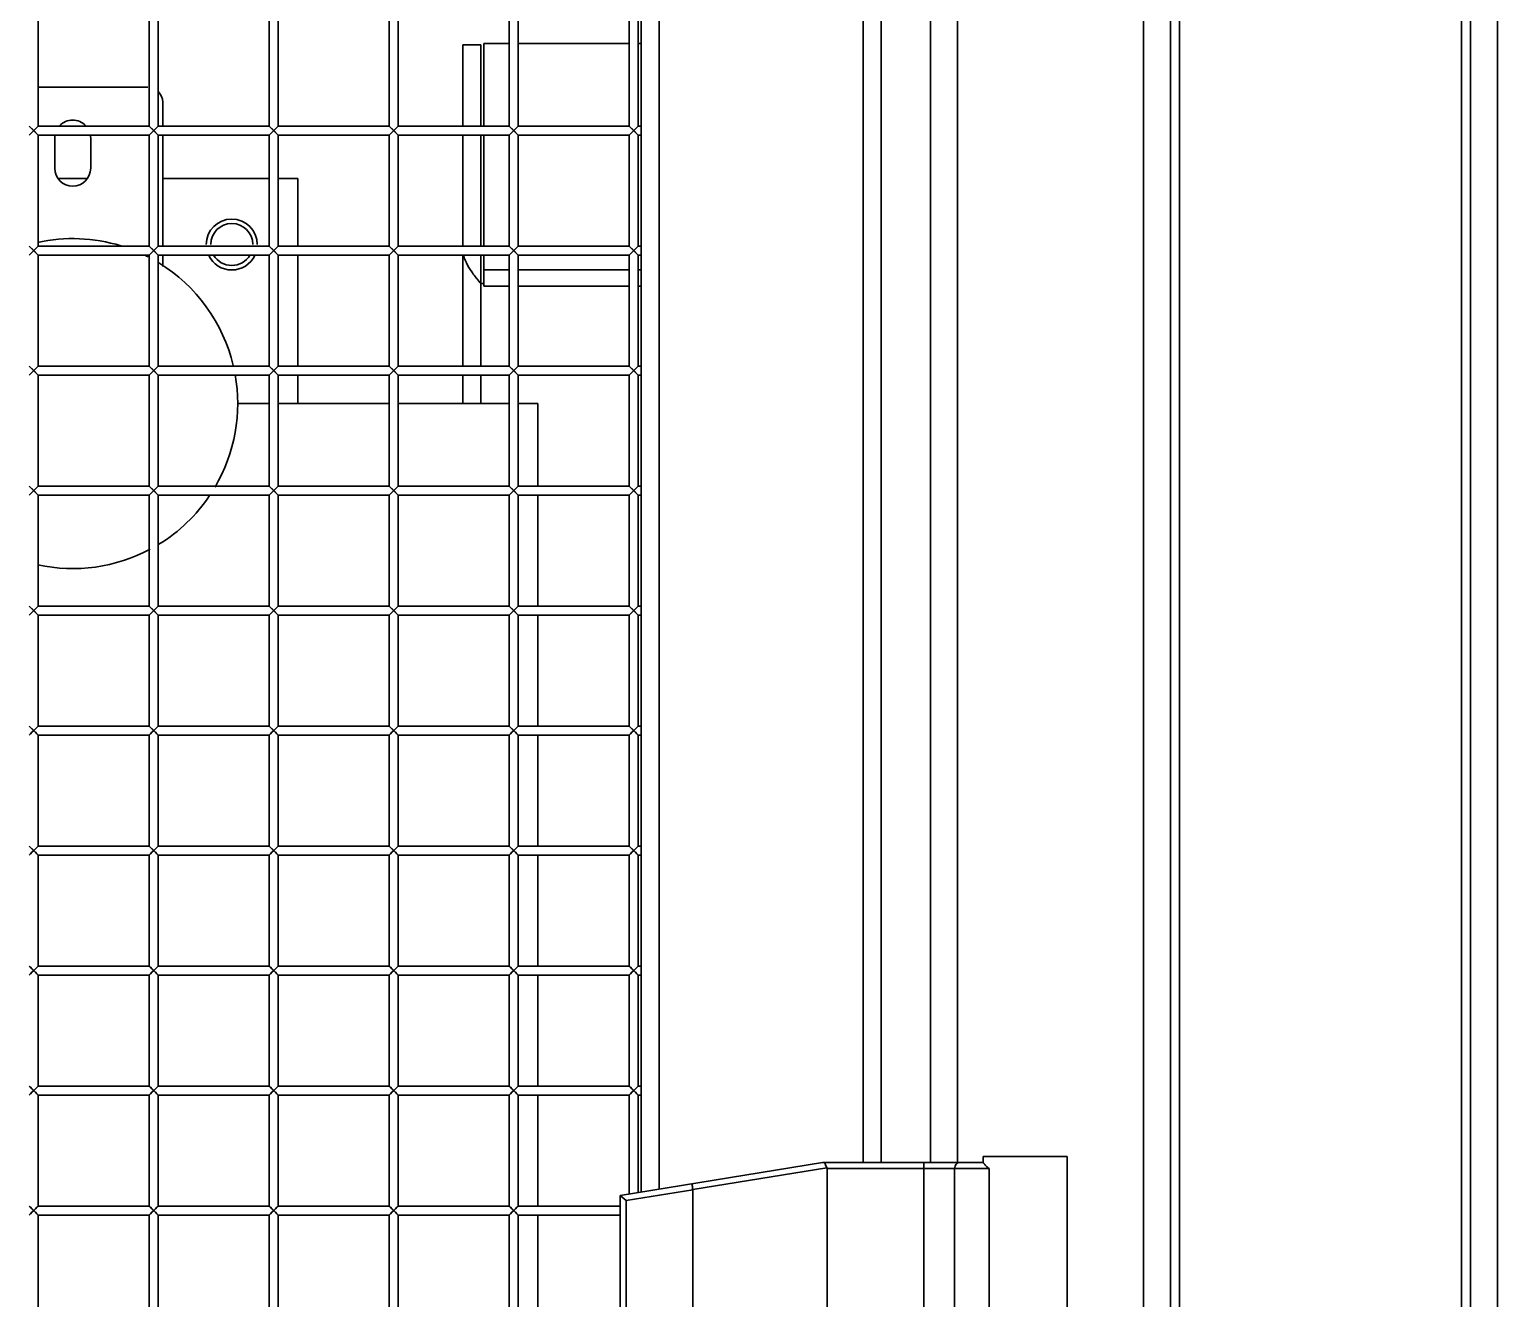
# Model space of a CAD drawing. Header units: millimetres. Extents: x 32496 to 166256, y 3504 to 23939.
# Drawn here: x 46234.2 to 46723.6, y 12479.2 to 12902.3 of the extents above; entities that cross this region are included whole.
import ezdxf

# ---------------------------------------------------------------- set-up
doc = ezdxf.new("R2010")
doc.units = ezdxf.units.MM
doc.layers.get('0').update_dxf_attribs({"lineweight": 35})

msp = doc.modelspace()

# ---------------------------------------------------------------- linework, layer by layer
at = {"linetype": 'Continuous'}
for p, q in [((46605.64, 10877.575), (46605.64, 13396.575)), ((46614.64, 13396.575), (46614.64, 10877.575)), ((46617.64, 13396.575), (46617.64, 10877.575)), ((46711.64, 13396.575), (46711.64, 10877.575)), ((46714.64, 13396.575), (46714.64, 10877.575)), ((46723.64, 13396.575), (46723.64, 10877.575)), ((46444.14, 12515.694), (46444.14, 13158.457)), ((46512.14, 13149.575), (46512.14, 12524.575)), ((46518.14, 12524.575), (46518.14, 13149.575)), ((46534.64, 12524.575), (46534.64, 13149.575)), ((46543.64, 12524.575), (46543.64, 13149.575)), ((46438.14, 13140.075), (46438.14, 12514.553)), ((46237.14, 12907.075), (46237.14, 12870.075)), ((46274.14, 12907.075), (46274.14, 12870.075)), ((46277.14, 12907.075), (46277.14, 12870.075)), ((46314.14, 12907.075), (46314.14, 12870.075)), ((46317.14, 12907.075), (46317.14, 12870.075)), ((46354.14, 12907.075), (46354.14, 12870.075)), ((46357.14, 12907.075), (46357.14, 12870.075)), ((46394.14, 12907.075), (46394.14, 12870.075)), ((46397.14, 12907.075), (46397.14, 12870.075)), ((46434.14, 12907.075), (46434.14, 12870.075)), ((46437.14, 12907.075), (46437.14, 12870.075)), ((46378.64, 12897.165), (46378.64, 12870.075)), ((46384.64, 12897.165), (46378.64, 12897.165)), ((46384.64, 12870.075), (46384.64, 12897.165)), ((46385.64, 12897.575), (46385.64, 12870.075)), ((46394.14, 12897.575), (46385.64, 12897.575)), ((46434.14, 12897.575), (46397.14, 12897.575)), ((46438.14, 12897.575), (46437.14, 12897.575)), ((46237.14, 12883.075), (46273.64, 12883.075)), ((46278.64, 12878.075), (46278.64, 12870.075)), ((46234.14, 12867.075), (46237.14, 12870.075)), ((46234.14, 12870.075), (46235.64, 12868.575)), ((46237.14, 12867.075), (46235.64, 12868.575)), ((46237.14, 12870.075), (46274.14, 12870.075)), ((46274.14, 12867.075), (46277.14, 12870.075)), ((46274.14, 12870.075), (46275.64, 12868.575)), ((46277.14, 12867.075), (46275.64, 12868.575)), ((46277.14, 12870.075), (46314.14, 12870.075)), ((46314.14, 12867.075), (46317.14, 12870.075)), ((46314.14, 12870.075), (46315.64, 12868.575)), ((46317.14, 12867.075), (46315.64, 12868.575)), ((46317.14, 12870.075), (46354.14, 12870.075)), ((46354.14, 12867.075), (46357.14, 12870.075)), ((46354.14, 12870.075), (46355.64, 12868.575)), ((46357.14, 12867.075), (46355.64, 12868.575)), ((46357.14, 12870.075), (46394.14, 12870.075)), ((46394.14, 12867.075), (46397.14, 12870.075)), ((46394.14, 12870.075), (46395.64, 12868.575)), ((46397.14, 12867.075), (46395.64, 12868.575)), ((46397.14, 12870.075), (46434.14, 12870.075)), ((46434.14, 12867.075), (46437.14, 12870.075)), ((46434.14, 12870.075), (46435.64, 12868.575)), ((46437.14, 12867.075), (46435.64, 12868.575)), ((46437.14, 12870.075), (46438.14, 12870.075)), ((46237.14, 12867.075), (46237.14, 12830.075)), ((46237.14, 12867.075), (46274.14, 12867.075)), ((46242.64, 12866.075), (46242.64, 12856.075)), ((46254.64, 12856.075), (46254.64, 12866.075)), ((46274.14, 12867.075), (46274.14, 12830.075)), ((46277.14, 12867.075), (46277.14, 12830.075)), ((46277.14, 12867.075), (46314.14, 12867.075)), ((46278.64, 12867.075), (46278.64, 12830.075)), ((46314.14, 12867.075), (46314.14, 12830.075)), ((46317.14, 12867.075), (46317.14, 12830.075)), ((46317.14, 12867.075), (46354.14, 12867.075)), ((46354.14, 12867.075), (46354.14, 12830.075)), ((46357.14, 12867.075), (46357.14, 12830.075)), ((46357.14, 12867.075), (46394.14, 12867.075)), ((46378.64, 12867.075), (46378.64, 12830.075)), ((46384.64, 12830.075), (46384.64, 12867.075)), ((46385.64, 12867.075), (46385.64, 12830.075)), ((46394.14, 12867.075), (46394.14, 12830.075)), ((46397.14, 12867.075), (46397.14, 12830.075)), ((46397.14, 12867.075), (46434.14, 12867.075)), ((46434.14, 12867.075), (46434.14, 12830.075)), ((46437.14, 12867.075), (46437.14, 12830.075)), ((46437.14, 12867.075), (46438.14, 12867.075)), ((46253.345, 12852.575), (46243.936, 12852.575)), ((46314.14, 12852.575), (46278.64, 12852.575)), ((46323.64, 12852.575), (46317.14, 12852.575)), ((46323.64, 12830.075), (46323.64, 12852.575)), ((46234.14, 12827.075), (46237.14, 12830.075)), ((46234.14, 12830.075), (46235.64, 12828.575)), ((46237.14, 12827.075), (46235.64, 12828.575)), ((46237.14, 12830.075), (46274.14, 12830.075)), ((46274.14, 12827.075), (46277.14, 12830.075)), ((46274.14, 12830.075), (46275.64, 12828.575)), ((46277.14, 12827.075), (46275.64, 12828.575)), ((46277.14, 12830.075), (46314.14, 12830.075)), ((46314.14, 12827.075), (46317.14, 12830.075)), ((46314.14, 12830.075), (46315.64, 12828.575)), ((46317.14, 12827.075), (46315.64, 12828.575)), ((46317.14, 12830.075), (46354.14, 12830.075)), ((46354.14, 12827.075), (46357.14, 12830.075)), ((46354.14, 12830.075), (46355.64, 12828.575)), ((46357.14, 12827.075), (46355.64, 12828.575)), ((46357.14, 12830.075), (46394.14, 12830.075)), ((46394.14, 12827.075), (46397.14, 12830.075)), ((46394.14, 12830.075), (46395.64, 12828.575)), ((46397.14, 12827.075), (46395.64, 12828.575)), ((46397.14, 12830.075), (46434.14, 12830.075)), ((46434.14, 12827.075), (46437.14, 12830.075)), ((46434.14, 12830.075), (46435.64, 12828.575)), ((46437.14, 12827.075), (46435.64, 12828.575)), ((46437.14, 12830.075), (46438.14, 12830.075)), ((46237.14, 12827.075), (46237.14, 12790.075)), ((46237.14, 12827.075), (46274.14, 12827.075)), ((46274.14, 12827.075), (46274.14, 12790.075)), ((46277.14, 12827.075), (46277.14, 12790.075)), ((46277.14, 12827.075), (46314.14, 12827.075)), ((46278.64, 12827.075), (46278.64, 12823.308)), ((46314.14, 12827.075), (46314.14, 12790.075)), ((46317.14, 12827.075), (46317.14, 12790.075)), ((46317.14, 12827.075), (46354.14, 12827.075)), ((46323.64, 12790.075), (46323.64, 12827.075)), ((46354.14, 12827.075), (46354.14, 12790.075)), ((46357.14, 12827.075), (46357.14, 12790.075)), ((46357.14, 12827.075), (46394.14, 12827.075)), ((46378.64, 12790.075), (46378.64, 12827.075)), ((46384.64, 12827.075), (46384.64, 12817.575)), ((46385.64, 12827.075), (46385.64, 12816.7)), ((46394.14, 12827.075), (46394.14, 12790.075)), ((46397.14, 12827.075), (46397.14, 12790.075)), ((46397.14, 12827.075), (46434.14, 12827.075)), ((46434.14, 12827.075), (46434.14, 12790.075)), ((46437.14, 12827.075), (46437.14, 12790.075)), ((46437.14, 12827.075), (46438.14, 12827.075)), ((46385.64, 12822.138), (46394.14, 12822.138)), ((46397.14, 12822.138), (46434.14, 12822.138)), ((46437.14, 12822.138), (46438.14, 12822.138)), ((46384.64, 12817.575), (46384.64, 12790.075)), ((46384.64, 12817.575), (46385.64, 12817.575)), ((46394.14, 12816.7), (46385.64, 12816.7)), ((46434.14, 12816.7), (46397.14, 12816.7)), ((46438.14, 12816.7), (46437.14, 12816.7)), ((46234.14, 12787.075), (46237.14, 12790.075)), ((46234.14, 12790.075), (46235.64, 12788.575)), ((46237.14, 12790.075), (46274.14, 12790.075)), ((46274.14, 12787.075), (46277.14, 12790.075)), ((46274.14, 12790.075), (46275.64, 12788.575)), ((46277.14, 12790.075), (46314.14, 12790.075)), ((46314.14, 12787.075), (46317.14, 12790.075)), ((46314.14, 12790.075), (46315.64, 12788.575)), ((46317.14, 12790.075), (46354.14, 12790.075)), ((46354.14, 12787.075), (46357.14, 12790.075)), ((46354.14, 12790.075), (46355.64, 12788.575)), ((46357.14, 12790.075), (46394.14, 12790.075)), ((46394.14, 12787.075), (46397.14, 12790.075)), ((46394.14, 12790.075), (46395.64, 12788.575)), ((46397.14, 12790.075), (46434.14, 12790.075)), ((46434.14, 12787.075), (46437.14, 12790.075)), ((46434.14, 12790.075), (46435.64, 12788.575)), ((46437.14, 12790.075), (46438.14, 12790.075)), ((46237.14, 12787.075), (46235.64, 12788.575)), ((46237.14, 12787.075), (46237.14, 12750.075)), ((46237.14, 12787.075), (46274.14, 12787.075)), ((46274.14, 12787.075), (46274.14, 12750.075)), ((46277.14, 12787.075), (46275.64, 12788.575)), ((46277.14, 12787.075), (46277.14, 12750.075)), ((46277.14, 12787.075), (46314.14, 12787.075)), ((46314.14, 12787.075), (46314.14, 12750.075)), ((46317.14, 12787.075), (46315.64, 12788.575)), ((46317.14, 12787.075), (46317.14, 12750.075)), ((46317.14, 12787.075), (46354.14, 12787.075)), ((46323.64, 12777.575), (46323.64, 12787.075)), ((46354.14, 12787.075), (46354.14, 12750.075)), ((46357.14, 12787.075), (46355.64, 12788.575)), ((46357.14, 12787.075), (46357.14, 12750.075)), ((46357.14, 12787.075), (46394.14, 12787.075)), ((46378.64, 12777.575), (46378.64, 12787.075)), ((46384.64, 12787.075), (46384.64, 12777.575)), ((46394.14, 12787.075), (46394.14, 12750.075)), ((46397.14, 12787.075), (46395.64, 12788.575)), ((46397.14, 12787.075), (46397.14, 12750.075)), ((46397.14, 12787.075), (46434.14, 12787.075)), ((46434.14, 12787.075), (46434.14, 12750.075)), ((46437.14, 12787.075), (46435.64, 12788.575)), ((46437.14, 12787.075), (46437.14, 12750.075)), ((46437.14, 12787.075), (46438.14, 12787.075)), ((46314.14, 12777.575), (46303.64, 12777.575)), ((46354.14, 12777.575), (46317.14, 12777.575)), ((46394.14, 12777.575), (46357.14, 12777.575)), ((46403.64, 12777.575), (46397.14, 12777.575)), ((46403.64, 12750.075), (46403.64, 12777.575)), ((46234.14, 12747.075), (46237.14, 12750.075)), ((46234.14, 12750.075), (46235.64, 12748.575)), ((46237.14, 12750.075), (46274.14, 12750.075)), ((46274.14, 12747.075), (46277.14, 12750.075)), ((46274.14, 12750.075), (46275.64, 12748.575)), ((46277.14, 12750.075), (46314.14, 12750.075)), ((46314.14, 12747.075), (46317.14, 12750.075)), ((46314.14, 12750.075), (46315.64, 12748.575)), ((46317.14, 12750.075), (46354.14, 12750.075)), ((46354.14, 12747.075), (46357.14, 12750.075)), ((46354.14, 12750.075), (46355.64, 12748.575)), ((46357.14, 12750.075), (46394.14, 12750.075)), ((46394.14, 12747.075), (46397.14, 12750.075)), ((46394.14, 12750.075), (46395.64, 12748.575)), ((46397.14, 12750.075), (46434.14, 12750.075)), ((46434.14, 12747.075), (46437.14, 12750.075)), ((46434.14, 12750.075), (46435.64, 12748.575)), ((46437.14, 12750.075), (46438.14, 12750.075)), ((46237.14, 12747.075), (46235.64, 12748.575)), ((46237.14, 12747.075), (46237.14, 12710.075)), ((46237.14, 12747.075), (46274.14, 12747.075)), ((46274.14, 12747.075), (46274.14, 12710.075)), ((46277.14, 12747.075), (46275.64, 12748.575)), ((46277.14, 12747.075), (46277.14, 12710.075)), ((46277.14, 12747.075), (46314.14, 12747.075)), ((46314.14, 12747.075), (46314.14, 12710.075)), ((46317.14, 12747.075), (46315.64, 12748.575)), ((46317.14, 12747.075), (46317.14, 12710.075)), ((46317.14, 12747.075), (46354.14, 12747.075)), ((46354.14, 12747.075), (46354.14, 12710.075)), ((46357.14, 12747.075), (46355.64, 12748.575)), ((46357.14, 12747.075), (46357.14, 12710.075)), ((46357.14, 12747.075), (46394.14, 12747.075)), ((46394.14, 12747.075), (46394.14, 12710.075)), ((46397.14, 12747.075), (46395.64, 12748.575)), ((46397.14, 12747.075), (46397.14, 12710.075)), ((46397.14, 12747.075), (46434.14, 12747.075)), ((46403.64, 12710.075), (46403.64, 12747.075)), ((46434.14, 12747.075), (46434.14, 12710.075)), ((46437.14, 12747.075), (46435.64, 12748.575)), ((46437.14, 12747.075), (46437.14, 12710.075)), ((46437.14, 12747.075), (46438.14, 12747.075)), ((46234.14, 12707.075), (46237.14, 12710.075)), ((46234.14, 12710.075), (46235.64, 12708.575)), ((46237.14, 12707.075), (46235.64, 12708.575)), ((46237.14, 12710.075), (46274.14, 12710.075)), ((46237.14, 12707.075), (46237.14, 12670.075)), ((46237.14, 12707.075), (46274.14, 12707.075)), ((46274.14, 12707.075), (46277.14, 12710.075)), ((46274.14, 12710.075), (46275.64, 12708.575)), ((46274.14, 12707.075), (46274.14, 12670.075)), ((46277.14, 12707.075), (46275.64, 12708.575)), ((46277.14, 12710.075), (46314.14, 12710.075)), ((46277.14, 12707.075), (46277.14, 12670.075)), ((46277.14, 12707.075), (46314.14, 12707.075)), ((46314.14, 12707.075), (46317.14, 12710.075)), ((46314.14, 12710.075), (46315.64, 12708.575)), ((46314.14, 12707.075), (46314.14, 12670.075)), ((46317.14, 12707.075), (46315.64, 12708.575)), ((46317.14, 12710.075), (46354.14, 12710.075)), ((46317.14, 12707.075), (46317.14, 12670.075)), ((46317.14, 12707.075), (46354.14, 12707.075)), ((46354.14, 12707.075), (46357.14, 12710.075)), ((46354.14, 12710.075), (46355.64, 12708.575)), ((46354.14, 12707.075), (46354.14, 12670.075)), ((46357.14, 12707.075), (46355.64, 12708.575)), ((46357.14, 12710.075), (46394.14, 12710.075)), ((46357.14, 12707.075), (46357.14, 12670.075)), ((46357.14, 12707.075), (46394.14, 12707.075)), ((46394.14, 12707.075), (46397.14, 12710.075)), ((46394.14, 12710.075), (46395.64, 12708.575)), ((46394.14, 12707.075), (46394.14, 12670.075)), ((46397.14, 12707.075), (46395.64, 12708.575)), ((46397.14, 12710.075), (46434.14, 12710.075)), ((46397.14, 12707.075), (46397.14, 12670.075)), ((46397.14, 12707.075), (46434.14, 12707.075)), ((46403.64, 12670.075), (46403.64, 12707.075)), ((46434.14, 12707.075), (46437.14, 12710.075)), ((46434.14, 12710.075), (46435.64, 12708.575)), ((46434.14, 12707.075), (46434.14, 12670.075)), ((46437.14, 12707.075), (46435.64, 12708.575)), ((46437.14, 12710.075), (46438.14, 12710.075)), ((46437.14, 12707.075), (46437.14, 12670.075)), ((46437.14, 12707.075), (46438.14, 12707.075)), ((46234.14, 12667.075), (46237.14, 12670.075)), ((46234.14, 12670.075), (46235.64, 12668.575)), ((46237.14, 12667.075), (46235.64, 12668.575)), ((46237.14, 12670.075), (46274.14, 12670.075)), ((46237.14, 12667.075), (46237.14, 12630.075)), ((46237.14, 12667.075), (46274.14, 12667.075)), ((46274.14, 12667.075), (46277.14, 12670.075)), ((46274.14, 12670.075), (46275.64, 12668.575)), ((46274.14, 12667.075), (46274.14, 12630.075)), ((46277.14, 12667.075), (46275.64, 12668.575)), ((46277.14, 12670.075), (46314.14, 12670.075)), ((46277.14, 12667.075), (46277.14, 12630.075)), ((46277.14, 12667.075), (46314.14, 12667.075)), ((46314.14, 12667.075), (46317.14, 12670.075)), ((46314.14, 12670.075), (46315.64, 12668.575)), ((46314.14, 12667.075), (46314.14, 12630.075)), ((46317.14, 12667.075), (46315.64, 12668.575)), ((46317.14, 12670.075), (46354.14, 12670.075)), ((46317.14, 12667.075), (46317.14, 12630.075)), ((46317.14, 12667.075), (46354.14, 12667.075)), ((46354.14, 12667.075), (46357.14, 12670.075)), ((46354.14, 12670.075), (46355.64, 12668.575)), ((46354.14, 12667.075), (46354.14, 12630.075)), ((46357.14, 12667.075), (46355.64, 12668.575)), ((46357.14, 12670.075), (46394.14, 12670.075)), ((46357.14, 12667.075), (46357.14, 12630.075)), ((46357.14, 12667.075), (46394.14, 12667.075)), ((46394.14, 12667.075), (46397.14, 12670.075)), ((46394.14, 12670.075), (46395.64, 12668.575)), ((46394.14, 12667.075), (46394.14, 12630.075)), ((46397.14, 12667.075), (46395.64, 12668.575)), ((46397.14, 12670.075), (46434.14, 12670.075)), ((46397.14, 12667.075), (46397.14, 12630.075)), ((46397.14, 12667.075), (46434.14, 12667.075)), ((46403.64, 12630.075), (46403.64, 12667.075)), ((46434.14, 12667.075), (46437.14, 12670.075)), ((46434.14, 12670.075), (46435.64, 12668.575)), ((46434.14, 12667.075), (46434.14, 12630.075)), ((46437.14, 12667.075), (46435.64, 12668.575)), ((46437.14, 12670.075), (46438.14, 12670.075)), ((46437.14, 12667.075), (46437.14, 12630.075)), ((46437.14, 12667.075), (46438.14, 12667.075)), ((46234.14, 12627.075), (46237.14, 12630.075)), ((46234.14, 12630.075), (46235.64, 12628.575)), ((46237.14, 12627.075), (46235.64, 12628.575)), ((46237.14, 12630.075), (46274.14, 12630.075)), ((46274.14, 12627.075), (46277.14, 12630.075)), ((46274.14, 12630.075), (46275.64, 12628.575)), ((46277.14, 12627.075), (46275.64, 12628.575)), ((46277.14, 12630.075), (46314.14, 12630.075)), ((46314.14, 12627.075), (46317.14, 12630.075)), ((46314.14, 12630.075), (46315.64, 12628.575)), ((46317.14, 12627.075), (46315.64, 12628.575)), ((46317.14, 12630.075), (46354.14, 12630.075)), ((46354.14, 12627.075), (46357.14, 12630.075)), ((46354.14, 12630.075), (46355.64, 12628.575)), ((46357.14, 12627.075), (46355.64, 12628.575)), ((46357.14, 12630.075), (46394.14, 12630.075)), ((46394.14, 12627.075), (46397.14, 12630.075)), ((46394.14, 12630.075), (46395.64, 12628.575)), ((46397.14, 12627.075), (46395.64, 12628.575)), ((46397.14, 12630.075), (46434.14, 12630.075)), ((46434.14, 12627.075), (46437.14, 12630.075)), ((46434.14, 12630.075), (46435.64, 12628.575)), ((46437.14, 12627.075), (46435.64, 12628.575)), ((46437.14, 12630.075), (46438.14, 12630.075)), ((46237.14, 12627.075), (46237.14, 12590.075)), ((46237.14, 12627.075), (46274.14, 12627.075)), ((46274.14, 12627.075), (46274.14, 12590.075)), ((46277.14, 12627.075), (46277.14, 12590.075)), ((46277.14, 12627.075), (46314.14, 12627.075)), ((46314.14, 12627.075), (46314.14, 12590.075)), ((46317.14, 12627.075), (46317.14, 12590.075)), ((46317.14, 12627.075), (46354.14, 12627.075)), ((46354.14, 12627.075), (46354.14, 12590.075)), ((46357.14, 12627.075), (46357.14, 12590.075)), ((46357.14, 12627.075), (46394.14, 12627.075)), ((46394.14, 12627.075), (46394.14, 12590.075)), ((46397.14, 12627.075), (46397.14, 12590.075)), ((46397.14, 12627.075), (46434.14, 12627.075)), ((46403.64, 12590.075), (46403.64, 12627.075)), ((46434.14, 12627.075), (46434.14, 12590.075)), ((46437.14, 12627.075), (46437.14, 12590.075)), ((46437.14, 12627.075), (46438.14, 12627.075)), ((46234.14, 12587.075), (46237.14, 12590.075)), ((46234.14, 12590.075), (46235.64, 12588.575)), ((46237.14, 12587.075), (46235.64, 12588.575)), ((46237.14, 12590.075), (46274.14, 12590.075)), ((46274.14, 12587.075), (46277.14, 12590.075)), ((46274.14, 12590.075), (46275.64, 12588.575)), ((46277.14, 12587.075), (46275.64, 12588.575)), ((46277.14, 12590.075), (46314.14, 12590.075)), ((46314.14, 12587.075), (46317.14, 12590.075)), ((46314.14, 12590.075), (46315.64, 12588.575)), ((46317.14, 12587.075), (46315.64, 12588.575)), ((46317.14, 12590.075), (46354.14, 12590.075)), ((46354.14, 12587.075), (46357.14, 12590.075)), ((46354.14, 12590.075), (46355.64, 12588.575)), ((46357.14, 12587.075), (46355.64, 12588.575)), ((46357.14, 12590.075), (46394.14, 12590.075)), ((46394.14, 12587.075), (46397.14, 12590.075)), ((46394.14, 12590.075), (46395.64, 12588.575)), ((46397.14, 12587.075), (46395.64, 12588.575)), ((46397.14, 12590.075), (46434.14, 12590.075)), ((46434.14, 12587.075), (46437.14, 12590.075)), ((46434.14, 12590.075), (46435.64, 12588.575)), ((46437.14, 12587.075), (46435.64, 12588.575)), ((46437.14, 12590.075), (46438.14, 12590.075)), ((46237.14, 12587.075), (46237.14, 12550.075)), ((46237.14, 12587.075), (46274.14, 12587.075)), ((46274.14, 12587.075), (46274.14, 12550.075)), ((46277.14, 12587.075), (46277.14, 12550.075)), ((46277.14, 12587.075), (46314.14, 12587.075)), ((46314.14, 12587.075), (46314.14, 12550.075)), ((46317.14, 12587.075), (46317.14, 12550.075)), ((46317.14, 12587.075), (46354.14, 12587.075)), ((46354.14, 12587.075), (46354.14, 12550.075)), ((46357.14, 12587.075), (46357.14, 12550.075)), ((46357.14, 12587.075), (46394.14, 12587.075)), ((46394.14, 12587.075), (46394.14, 12550.075)), ((46397.14, 12587.075), (46397.14, 12550.075)), ((46397.14, 12587.075), (46434.14, 12587.075)), ((46403.64, 12550.075), (46403.64, 12587.075)), ((46434.14, 12587.075), (46434.14, 12550.075)), ((46437.14, 12587.075), (46437.14, 12550.075)), ((46437.14, 12587.075), (46438.14, 12587.075)), ((46234.14, 12547.075), (46237.14, 12550.075)), ((46234.14, 12550.075), (46235.64, 12548.575)), ((46237.14, 12550.075), (46274.14, 12550.075)), ((46274.14, 12547.075), (46277.14, 12550.075)), ((46274.14, 12550.075), (46275.64, 12548.575)), ((46277.14, 12550.075), (46314.14, 12550.075)), ((46314.14, 12547.075), (46317.14, 12550.075)), ((46314.14, 12550.075), (46315.64, 12548.575)), ((46317.14, 12550.075), (46354.14, 12550.075)), ((46354.14, 12547.075), (46357.14, 12550.075)), ((46354.14, 12550.075), (46355.64, 12548.575)), ((46357.14, 12550.075), (46394.14, 12550.075)), ((46394.14, 12547.075), (46397.14, 12550.075)), ((46394.14, 12550.075), (46395.64, 12548.575)), ((46397.14, 12550.075), (46434.14, 12550.075)), ((46434.14, 12547.075), (46437.14, 12550.075)), ((46434.14, 12550.075), (46435.64, 12548.575)), ((46437.14, 12550.075), (46438.14, 12550.075)), ((46237.14, 12547.075), (46235.64, 12548.575)), ((46237.14, 12547.075), (46237.14, 12510.075)), ((46237.14, 12547.075), (46274.14, 12547.075)), ((46274.14, 12547.075), (46274.14, 12510.075)), ((46277.14, 12547.075), (46275.64, 12548.575)), ((46277.14, 12547.075), (46277.14, 12510.075)), ((46277.14, 12547.075), (46314.14, 12547.075)), ((46314.14, 12547.075), (46314.14, 12510.075)), ((46317.14, 12547.075), (46315.64, 12548.575)), ((46317.14, 12547.075), (46317.14, 12510.075)), ((46317.14, 12547.075), (46354.14, 12547.075)), ((46354.14, 12547.075), (46354.14, 12510.075)), ((46357.14, 12547.075), (46355.64, 12548.575)), ((46357.14, 12547.075), (46357.14, 12510.075)), ((46357.14, 12547.075), (46394.14, 12547.075)), ((46394.14, 12547.075), (46394.14, 12510.075)), ((46397.14, 12547.075), (46395.64, 12548.575)), ((46397.14, 12547.075), (46397.14, 12510.075)), ((46397.14, 12547.075), (46434.14, 12547.075)), ((46403.64, 12510.075), (46403.64, 12547.075)), ((46434.14, 12547.075), (46434.14, 12514.064)), ((46437.14, 12547.075), (46435.64, 12548.575)), ((46437.14, 12547.075), (46437.14, 12514.553)), ((46437.14, 12547.075), (46438.14, 12547.075)), ((46552.14, 12524.575), (46552.14, 12526.575)), ((46552.14, 12526.575), (46580.14, 12526.575)), ((46580.14, 12447.575), (46580.14, 12526.575)), ((46431.14, 12513.575), (46498.64, 12524.575)), ((46500.058, 12522.858), (46455.334, 12515.57)), ((46498.64, 12524.575), (46552.14, 12524.575)), ((46500.14, 12522.575), (46500.14, 12451.575)), ((46500.14, 12522.575), (46554.108, 12522.575)), ((46532.316, 12524.575), (46532.316, 12449.575)), ((46542.629, 12451.575), (46542.629, 12522.575)), ((46554.108, 12522.575), (46554.108, 12451.575)), ((46455.34, 12515.493), (46433.14, 12511.875)), ((46455.34, 12515.493), (46455.34, 12458.658)), ((46431.14, 12513.575), (46431.14, 12460.575)), ((46431.14, 12513.575), (46433.14, 12511.875)), ((46433.14, 12462.276), (46433.14, 12511.875)), ((46234.14, 12507.075), (46237.14, 12510.075)), ((46234.14, 12510.075), (46235.64, 12508.575)), ((46237.14, 12507.075), (46235.64, 12508.575)), ((46237.14, 12510.075), (46274.14, 12510.075)), ((46237.14, 12507.075), (46237.14, 12470.075)), ((46237.14, 12507.075), (46274.14, 12507.075)), ((46274.14, 12507.075), (46277.14, 12510.075)), ((46274.14, 12510.075), (46275.64, 12508.575)), ((46274.14, 12507.075), (46274.14, 12470.075)), ((46277.14, 12507.075), (46275.64, 12508.575)), ((46277.14, 12510.075), (46314.14, 12510.075)), ((46277.14, 12507.075), (46277.14, 12470.075)), ((46277.14, 12507.075), (46314.14, 12507.075)), ((46314.14, 12507.075), (46317.14, 12510.075)), ((46314.14, 12510.075), (46315.64, 12508.575)), ((46314.14, 12507.075), (46314.14, 12470.075)), ((46317.14, 12507.075), (46315.64, 12508.575)), ((46317.14, 12510.075), (46354.14, 12510.075)), ((46317.14, 12507.075), (46317.14, 12470.075)), ((46317.14, 12507.075), (46354.14, 12507.075)), ((46354.14, 12507.075), (46357.14, 12510.075)), ((46354.14, 12510.075), (46355.64, 12508.575)), ((46354.14, 12507.075), (46354.14, 12470.075)), ((46357.14, 12507.075), (46355.64, 12508.575)), ((46357.14, 12510.075), (46394.14, 12510.075)), ((46357.14, 12507.075), (46357.14, 12470.075)), ((46357.14, 12507.075), (46394.14, 12507.075)), ((46394.14, 12507.075), (46397.14, 12510.075)), ((46394.14, 12510.075), (46395.64, 12508.575)), ((46394.14, 12507.075), (46394.14, 12470.075)), ((46397.14, 12507.075), (46395.64, 12508.575)), ((46397.14, 12510.075), (46431.14, 12510.075)), ((46397.14, 12507.075), (46397.14, 12470.075)), ((46397.14, 12507.075), (46431.14, 12507.075)), ((46403.64, 12470.075), (46403.64, 12507.075))]:
    msp.add_line(p, q, dxfattribs=at)
for points in [[(46235.64, 12868.575), (46235.049, 12867.985), (46234.579, 12867.515), (46234.254, 12867.19)], [(46234.255, 12869.96), (46234.57, 12869.645), (46235.06, 12869.155), (46236.229, 12867.986)], [(46235.64, 12868.575), (46236.227, 12869.162), (46236.702, 12869.638), (46237.025, 12869.961)], [(46237.024, 12867.192), (46236.701, 12867.514), (46236.229, 12867.986)], [(46275.64, 12868.575), (46275.049, 12867.985), (46274.579, 12867.515), (46274.254, 12867.19)], [(46274.255, 12869.96), (46274.57, 12869.645), (46275.06, 12869.155), (46276.229, 12867.986)], [(46275.64, 12868.575), (46276.227, 12869.162), (46276.702, 12869.638), (46277.025, 12869.961)], [(46277.024, 12867.192), (46276.701, 12867.514), (46276.229, 12867.986)], [(46315.64, 12868.575), (46315.049, 12867.985), (46314.579, 12867.515), (46314.254, 12867.19)], [(46314.255, 12869.96), (46314.57, 12869.645), (46315.06, 12869.155), (46316.229, 12867.986)], [(46315.64, 12868.575), (46316.227, 12869.162), (46316.702, 12869.638), (46317.025, 12869.961)], [(46317.024, 12867.192), (46316.701, 12867.514), (46316.229, 12867.986)], [(46355.64, 12868.575), (46355.049, 12867.985), (46354.579, 12867.515), (46354.254, 12867.19)], [(46354.255, 12869.96), (46354.57, 12869.645), (46355.06, 12869.155), (46356.229, 12867.986)], [(46355.64, 12868.575), (46356.227, 12869.162), (46356.702, 12869.638), (46357.025, 12869.961)], [(46357.024, 12867.192), (46356.701, 12867.514), (46356.229, 12867.986)], [(46395.64, 12868.575), (46395.049, 12867.985), (46394.579, 12867.515), (46394.254, 12867.19)], [(46394.255, 12869.96), (46394.57, 12869.645), (46395.06, 12869.155), (46396.229, 12867.986)], [(46395.64, 12868.575), (46396.227, 12869.162), (46396.702, 12869.638), (46397.025, 12869.961)], [(46397.024, 12867.192), (46396.701, 12867.514), (46396.229, 12867.986)], [(46435.64, 12868.575), (46435.049, 12867.985), (46434.579, 12867.515), (46434.254, 12867.19)], [(46434.255, 12869.96), (46434.57, 12869.645), (46435.06, 12869.155), (46436.229, 12867.986)], [(46435.64, 12868.575), (46436.227, 12869.162), (46436.702, 12869.638), (46437.025, 12869.961)], [(46437.024, 12867.192), (46436.701, 12867.514), (46436.229, 12867.986)], [(46235.64, 12828.575), (46235.049, 12827.985), (46234.579, 12827.515), (46234.254, 12827.19)], [(46234.255, 12829.96), (46234.57, 12829.645), (46235.06, 12829.155), (46236.229, 12827.986)], [(46235.64, 12828.575), (46236.227, 12829.162), (46236.702, 12829.638), (46237.025, 12829.961)], [(46275.64, 12828.575), (46275.049, 12827.985), (46274.579, 12827.515), (46274.254, 12827.19)], [(46274.255, 12829.96), (46274.57, 12829.645), (46275.06, 12829.155), (46276.229, 12827.986)], [(46275.64, 12828.575), (46276.227, 12829.162), (46276.702, 12829.638), (46277.025, 12829.961)], [(46315.64, 12828.575), (46315.049, 12827.985), (46314.579, 12827.515), (46314.254, 12827.19)], [(46314.255, 12829.96), (46314.57, 12829.645), (46315.06, 12829.155), (46316.229, 12827.986)], [(46315.64, 12828.575), (46316.227, 12829.162), (46316.702, 12829.638), (46317.025, 12829.961)], [(46355.64, 12828.575), (46355.049, 12827.985), (46354.579, 12827.515), (46354.254, 12827.19)], [(46354.255, 12829.96), (46354.57, 12829.645), (46355.06, 12829.155), (46356.229, 12827.986)], [(46355.64, 12828.575), (46356.227, 12829.162), (46356.702, 12829.638), (46357.025, 12829.961)], [(46395.64, 12828.575), (46395.049, 12827.985), (46394.579, 12827.515), (46394.254, 12827.19)], [(46394.255, 12829.96), (46394.57, 12829.645), (46395.06, 12829.155), (46396.229, 12827.986)], [(46395.64, 12828.575), (46396.227, 12829.162), (46396.702, 12829.638), (46397.025, 12829.961)], [(46435.64, 12828.575), (46435.049, 12827.985), (46434.579, 12827.515), (46434.254, 12827.19)], [(46434.255, 12829.96), (46434.57, 12829.645), (46435.06, 12829.155), (46436.229, 12827.986)], [(46435.64, 12828.575), (46436.227, 12829.162), (46436.702, 12829.638), (46437.025, 12829.961)], [(46237.024, 12827.192), (46236.701, 12827.514), (46236.229, 12827.986)], [(46277.024, 12827.192), (46276.701, 12827.514), (46276.229, 12827.986)], [(46317.024, 12827.192), (46316.701, 12827.514), (46316.229, 12827.986)], [(46357.024, 12827.192), (46356.701, 12827.514), (46356.229, 12827.986)], [(46397.024, 12827.192), (46396.701, 12827.514), (46396.229, 12827.986)], [(46437.024, 12827.192), (46436.701, 12827.514), (46436.229, 12827.986)], [(46234.255, 12789.96), (46234.57, 12789.645), (46235.06, 12789.155), (46236.229, 12787.986)], [(46235.64, 12788.575), (46236.227, 12789.162), (46236.702, 12789.638), (46237.025, 12789.961)], [(46274.255, 12789.96), (46274.57, 12789.645), (46275.06, 12789.155), (46276.229, 12787.986)], [(46275.64, 12788.575), (46276.227, 12789.162), (46276.702, 12789.638), (46277.025, 12789.961)], [(46314.255, 12789.96), (46314.57, 12789.645), (46315.06, 12789.155), (46316.229, 12787.986)], [(46315.64, 12788.575), (46316.227, 12789.162), (46316.702, 12789.638), (46317.025, 12789.961)], [(46354.255, 12789.96), (46354.57, 12789.645), (46355.06, 12789.155), (46356.229, 12787.986)], [(46355.64, 12788.575), (46356.227, 12789.162), (46356.702, 12789.638), (46357.025, 12789.961)], [(46394.255, 12789.96), (46394.57, 12789.645), (46395.06, 12789.155), (46396.229, 12787.986)], [(46395.64, 12788.575), (46396.227, 12789.162), (46396.702, 12789.638), (46397.025, 12789.961)], [(46434.255, 12789.96), (46434.57, 12789.645), (46435.06, 12789.155), (46436.229, 12787.986)], [(46435.64, 12788.575), (46436.227, 12789.162), (46436.702, 12789.638), (46437.025, 12789.961)], [(46235.64, 12788.575), (46235.049, 12787.985), (46234.579, 12787.515), (46234.254, 12787.19)], [(46237.024, 12787.192), (46236.701, 12787.514), (46236.229, 12787.986)], [(46275.64, 12788.575), (46275.049, 12787.985), (46274.579, 12787.515), (46274.254, 12787.19)], [(46277.024, 12787.192), (46276.701, 12787.514), (46276.229, 12787.986)], [(46315.64, 12788.575), (46315.049, 12787.985), (46314.579, 12787.515), (46314.254, 12787.19)], [(46317.024, 12787.192), (46316.701, 12787.514), (46316.229, 12787.986)], [(46355.64, 12788.575), (46355.049, 12787.985), (46354.579, 12787.515), (46354.254, 12787.19)], [(46357.024, 12787.192), (46356.701, 12787.514), (46356.229, 12787.986)], [(46395.64, 12788.575), (46395.049, 12787.985), (46394.579, 12787.515), (46394.254, 12787.19)], [(46397.024, 12787.192), (46396.701, 12787.514), (46396.229, 12787.986)], [(46435.64, 12788.575), (46435.049, 12787.985), (46434.579, 12787.515), (46434.254, 12787.19)], [(46437.024, 12787.192), (46436.701, 12787.514), (46436.229, 12787.986)], [(46235.64, 12748.575), (46235.049, 12747.985), (46234.579, 12747.515), (46234.254, 12747.19)], [(46234.255, 12749.96), (46234.57, 12749.645), (46235.06, 12749.155), (46236.229, 12747.986)], [(46235.64, 12748.575), (46236.227, 12749.162), (46236.702, 12749.638), (46237.025, 12749.961)], [(46237.024, 12747.192), (46236.701, 12747.514), (46236.229, 12747.986)], [(46275.64, 12748.575), (46275.049, 12747.985), (46274.579, 12747.515), (46274.254, 12747.19)], [(46274.255, 12749.96), (46274.57, 12749.645), (46275.06, 12749.155), (46276.229, 12747.986)], [(46275.64, 12748.575), (46276.227, 12749.162), (46276.702, 12749.638), (46277.025, 12749.961)], [(46277.024, 12747.192), (46276.701, 12747.514), (46276.229, 12747.986)], [(46315.64, 12748.575), (46315.049, 12747.985), (46314.579, 12747.515), (46314.254, 12747.19)], [(46314.255, 12749.96), (46314.57, 12749.645), (46315.06, 12749.155), (46316.229, 12747.986)], [(46315.64, 12748.575), (46316.227, 12749.162), (46316.702, 12749.638), (46317.025, 12749.961)], [(46317.024, 12747.192), (46316.701, 12747.514), (46316.229, 12747.986)], [(46355.64, 12748.575), (46355.049, 12747.985), (46354.579, 12747.515), (46354.254, 12747.19)], [(46354.255, 12749.96), (46354.57, 12749.645), (46355.06, 12749.155), (46356.229, 12747.986)], [(46355.64, 12748.575), (46356.227, 12749.162), (46356.702, 12749.638), (46357.025, 12749.961)], [(46357.024, 12747.192), (46356.701, 12747.514), (46356.229, 12747.986)], [(46395.64, 12748.575), (46395.049, 12747.985), (46394.579, 12747.515), (46394.254, 12747.19)], [(46394.255, 12749.96), (46394.57, 12749.645), (46395.06, 12749.155), (46396.229, 12747.986)], [(46395.64, 12748.575), (46396.227, 12749.162), (46396.702, 12749.638), (46397.025, 12749.961)], [(46397.024, 12747.192), (46396.701, 12747.514), (46396.229, 12747.986)], [(46435.64, 12748.575), (46435.049, 12747.985), (46434.579, 12747.515), (46434.254, 12747.19)], [(46434.255, 12749.96), (46434.57, 12749.645), (46435.06, 12749.155), (46436.229, 12747.986)], [(46435.64, 12748.575), (46436.227, 12749.162), (46436.702, 12749.638), (46437.025, 12749.961)], [(46437.024, 12747.192), (46436.701, 12747.514), (46436.229, 12747.986)], [(46235.64, 12708.575), (46235.049, 12707.985), (46234.579, 12707.515), (46234.254, 12707.19)], [(46234.255, 12709.96), (46234.57, 12709.645), (46235.06, 12709.155), (46236.229, 12707.986)], [(46235.64, 12708.575), (46236.227, 12709.162), (46236.702, 12709.638), (46237.025, 12709.961)], [(46237.024, 12707.192), (46236.701, 12707.514), (46236.229, 12707.986)], [(46275.64, 12708.575), (46275.049, 12707.985), (46274.579, 12707.515), (46274.254, 12707.19)], [(46274.255, 12709.96), (46274.57, 12709.645), (46275.06, 12709.155), (46276.229, 12707.986)], [(46275.64, 12708.575), (46276.227, 12709.162), (46276.702, 12709.638), (46277.025, 12709.961)], [(46277.024, 12707.192), (46276.701, 12707.514), (46276.229, 12707.986)], [(46315.64, 12708.575), (46315.049, 12707.985), (46314.579, 12707.515), (46314.254, 12707.19)], [(46314.255, 12709.96), (46314.57, 12709.645), (46315.06, 12709.155), (46316.229, 12707.986)], [(46315.64, 12708.575), (46316.227, 12709.162), (46316.702, 12709.638), (46317.025, 12709.961)], [(46317.024, 12707.192), (46316.701, 12707.514), (46316.229, 12707.986)], [(46355.64, 12708.575), (46355.049, 12707.985), (46354.579, 12707.515), (46354.254, 12707.19)], [(46354.255, 12709.96), (46354.57, 12709.645), (46355.06, 12709.155), (46356.229, 12707.986)], [(46355.64, 12708.575), (46356.227, 12709.162), (46356.702, 12709.638), (46357.025, 12709.961)], [(46357.024, 12707.192), (46356.701, 12707.514), (46356.229, 12707.986)], [(46395.64, 12708.575), (46395.049, 12707.985), (46394.579, 12707.515), (46394.254, 12707.19)], [(46394.255, 12709.96), (46394.57, 12709.645), (46395.06, 12709.155), (46396.229, 12707.986)], [(46395.64, 12708.575), (46396.227, 12709.162), (46396.702, 12709.638), (46397.025, 12709.961)], [(46397.024, 12707.192), (46396.701, 12707.514), (46396.229, 12707.986)], [(46435.64, 12708.575), (46435.049, 12707.985), (46434.579, 12707.515), (46434.254, 12707.19)], [(46434.255, 12709.96), (46434.57, 12709.645), (46435.06, 12709.155), (46436.229, 12707.986)], [(46435.64, 12708.575), (46436.227, 12709.162), (46436.702, 12709.638), (46437.025, 12709.961)], [(46437.024, 12707.192), (46436.701, 12707.514), (46436.229, 12707.986)], [(46235.64, 12668.575), (46235.049, 12667.985), (46234.579, 12667.515), (46234.254, 12667.19)], [(46234.255, 12669.96), (46234.57, 12669.645), (46235.06, 12669.155), (46236.229, 12667.986)], [(46235.64, 12668.575), (46236.227, 12669.162), (46236.702, 12669.638), (46237.025, 12669.961)], [(46237.024, 12667.192), (46236.701, 12667.514), (46236.229, 12667.986)], [(46275.64, 12668.575), (46275.049, 12667.985), (46274.579, 12667.515), (46274.254, 12667.19)], [(46274.255, 12669.96), (46274.57, 12669.645), (46275.06, 12669.155), (46276.229, 12667.986)], [(46275.64, 12668.575), (46276.227, 12669.162), (46276.702, 12669.638), (46277.025, 12669.961)], [(46277.024, 12667.192), (46276.701, 12667.514), (46276.229, 12667.986)], [(46315.64, 12668.575), (46315.049, 12667.985), (46314.579, 12667.515), (46314.254, 12667.19)], [(46314.255, 12669.96), (46314.57, 12669.645), (46315.06, 12669.155), (46316.229, 12667.986)], [(46315.64, 12668.575), (46316.227, 12669.162), (46316.702, 12669.638), (46317.025, 12669.961)], [(46317.024, 12667.192), (46316.701, 12667.514), (46316.229, 12667.986)], [(46355.64, 12668.575), (46355.049, 12667.985), (46354.579, 12667.515), (46354.254, 12667.19)], [(46354.255, 12669.96), (46354.57, 12669.645), (46355.06, 12669.155), (46356.229, 12667.986)], [(46355.64, 12668.575), (46356.227, 12669.162), (46356.702, 12669.638), (46357.025, 12669.961)], [(46357.024, 12667.192), (46356.701, 12667.514), (46356.229, 12667.986)], [(46395.64, 12668.575), (46395.049, 12667.985), (46394.579, 12667.515), (46394.254, 12667.19)], [(46394.255, 12669.96), (46394.57, 12669.645), (46395.06, 12669.155), (46396.229, 12667.986)], [(46395.64, 12668.575), (46396.227, 12669.162), (46396.702, 12669.638), (46397.025, 12669.961)], [(46397.024, 12667.192), (46396.701, 12667.514), (46396.229, 12667.986)], [(46435.64, 12668.575), (46435.049, 12667.985), (46434.579, 12667.515), (46434.254, 12667.19)], [(46434.255, 12669.96), (46434.57, 12669.645), (46435.06, 12669.155), (46436.229, 12667.986)], [(46435.64, 12668.575), (46436.227, 12669.162), (46436.702, 12669.638), (46437.025, 12669.961)], [(46437.024, 12667.192), (46436.701, 12667.514), (46436.229, 12667.986)], [(46235.64, 12628.575), (46235.049, 12627.985), (46234.579, 12627.515), (46234.254, 12627.19)], [(46234.255, 12629.96), (46234.57, 12629.645), (46235.06, 12629.155), (46236.229, 12627.986)], [(46235.64, 12628.575), (46236.227, 12629.162), (46236.702, 12629.638), (46237.025, 12629.961)], [(46237.024, 12627.192), (46236.701, 12627.514), (46236.229, 12627.986)], [(46275.64, 12628.575), (46275.049, 12627.985), (46274.579, 12627.515), (46274.254, 12627.19)], [(46274.255, 12629.96), (46274.57, 12629.645), (46275.06, 12629.155), (46276.229, 12627.986)], [(46275.64, 12628.575), (46276.227, 12629.162), (46276.702, 12629.638), (46277.025, 12629.961)], [(46277.024, 12627.192), (46276.701, 12627.514), (46276.229, 12627.986)], [(46315.64, 12628.575), (46315.049, 12627.985), (46314.579, 12627.515), (46314.254, 12627.19)], [(46314.255, 12629.96), (46314.57, 12629.645), (46315.06, 12629.155), (46316.229, 12627.986)], [(46315.64, 12628.575), (46316.227, 12629.162), (46316.702, 12629.638), (46317.025, 12629.961)], [(46317.024, 12627.192), (46316.701, 12627.514), (46316.229, 12627.986)], [(46355.64, 12628.575), (46355.049, 12627.985), (46354.579, 12627.515), (46354.254, 12627.19)], [(46354.255, 12629.96), (46354.57, 12629.645), (46355.06, 12629.155), (46356.229, 12627.986)], [(46355.64, 12628.575), (46356.227, 12629.162), (46356.702, 12629.638), (46357.025, 12629.961)], [(46357.024, 12627.192), (46356.701, 12627.514), (46356.229, 12627.986)], [(46395.64, 12628.575), (46395.049, 12627.985), (46394.579, 12627.515), (46394.254, 12627.19)], [(46394.255, 12629.96), (46394.57, 12629.645), (46395.06, 12629.155), (46396.229, 12627.986)], [(46395.64, 12628.575), (46396.227, 12629.162), (46396.702, 12629.638), (46397.025, 12629.961)], [(46397.024, 12627.192), (46396.701, 12627.514), (46396.229, 12627.986)], [(46435.64, 12628.575), (46435.049, 12627.985), (46434.579, 12627.515), (46434.254, 12627.19)], [(46434.255, 12629.96), (46434.57, 12629.645), (46435.06, 12629.155), (46436.229, 12627.986)], [(46435.64, 12628.575), (46436.227, 12629.162), (46436.702, 12629.638), (46437.025, 12629.961)], [(46437.024, 12627.192), (46436.701, 12627.514), (46436.229, 12627.986)], [(46235.64, 12588.575), (46235.049, 12587.985), (46234.579, 12587.515), (46234.254, 12587.19)], [(46234.255, 12589.96), (46234.57, 12589.645), (46235.06, 12589.155), (46236.229, 12587.986)], [(46235.64, 12588.575), (46236.227, 12589.162), (46236.702, 12589.638), (46237.025, 12589.961)], [(46275.64, 12588.575), (46275.049, 12587.985), (46274.579, 12587.515), (46274.254, 12587.19)], [(46274.255, 12589.96), (46274.57, 12589.645), (46275.06, 12589.155), (46276.229, 12587.986)], [(46275.64, 12588.575), (46276.227, 12589.162), (46276.702, 12589.638), (46277.025, 12589.961)], [(46315.64, 12588.575), (46315.049, 12587.985), (46314.579, 12587.515), (46314.254, 12587.19)], [(46314.255, 12589.96), (46314.57, 12589.645), (46315.06, 12589.155), (46316.229, 12587.986)], [(46315.64, 12588.575), (46316.227, 12589.162), (46316.702, 12589.638), (46317.025, 12589.961)], [(46355.64, 12588.575), (46355.049, 12587.985), (46354.579, 12587.515), (46354.254, 12587.19)], [(46354.255, 12589.96), (46354.57, 12589.645), (46355.06, 12589.155), (46356.229, 12587.986)], [(46355.64, 12588.575), (46356.227, 12589.162), (46356.702, 12589.638), (46357.025, 12589.961)], [(46395.64, 12588.575), (46395.049, 12587.985), (46394.579, 12587.515), (46394.254, 12587.19)], [(46394.255, 12589.96), (46394.57, 12589.645), (46395.06, 12589.155), (46396.229, 12587.986)], [(46395.64, 12588.575), (46396.227, 12589.162), (46396.702, 12589.638), (46397.025, 12589.961)], [(46435.64, 12588.575), (46435.049, 12587.985), (46434.579, 12587.515), (46434.254, 12587.19)], [(46434.255, 12589.96), (46434.57, 12589.645), (46435.06, 12589.155), (46436.229, 12587.986)], [(46435.64, 12588.575), (46436.227, 12589.162), (46436.702, 12589.638), (46437.025, 12589.961)], [(46237.024, 12587.192), (46236.701, 12587.514), (46236.229, 12587.986)], [(46277.024, 12587.192), (46276.701, 12587.514), (46276.229, 12587.986)], [(46317.024, 12587.192), (46316.701, 12587.514), (46316.229, 12587.986)], [(46357.024, 12587.192), (46356.701, 12587.514), (46356.229, 12587.986)], [(46397.024, 12587.192), (46396.701, 12587.514), (46396.229, 12587.986)], [(46437.024, 12587.192), (46436.701, 12587.514), (46436.229, 12587.986)], [(46234.255, 12549.96), (46234.57, 12549.645), (46235.06, 12549.155), (46236.229, 12547.986)], [(46235.64, 12548.575), (46236.227, 12549.162), (46236.702, 12549.638), (46237.025, 12549.961)], [(46274.255, 12549.96), (46274.57, 12549.645), (46275.06, 12549.155), (46276.229, 12547.986)], [(46275.64, 12548.575), (46276.227, 12549.162), (46276.702, 12549.638), (46277.025, 12549.961)], [(46314.255, 12549.96), (46314.57, 12549.645), (46315.06, 12549.155), (46316.229, 12547.986)], [(46315.64, 12548.575), (46316.227, 12549.162), (46316.702, 12549.638), (46317.025, 12549.961)], [(46354.255, 12549.96), (46354.57, 12549.645), (46355.06, 12549.155), (46356.229, 12547.986)], [(46355.64, 12548.575), (46356.227, 12549.162), (46356.702, 12549.638), (46357.025, 12549.961)], [(46394.255, 12549.96), (46394.57, 12549.645), (46395.06, 12549.155), (46396.229, 12547.986)], [(46395.64, 12548.575), (46396.227, 12549.162), (46396.702, 12549.638), (46397.025, 12549.961)], [(46434.255, 12549.96), (46434.57, 12549.645), (46435.06, 12549.155), (46436.229, 12547.986)], [(46435.64, 12548.575), (46436.227, 12549.162), (46436.702, 12549.638), (46437.025, 12549.961)], [(46235.64, 12548.575), (46235.049, 12547.985), (46234.579, 12547.515), (46234.254, 12547.19)], [(46237.024, 12547.192), (46236.701, 12547.514), (46236.229, 12547.986)], [(46275.64, 12548.575), (46275.049, 12547.985), (46274.579, 12547.515), (46274.254, 12547.19)], [(46277.024, 12547.192), (46276.701, 12547.514), (46276.229, 12547.986)], [(46315.64, 12548.575), (46315.049, 12547.985), (46314.579, 12547.515), (46314.254, 12547.19)], [(46317.024, 12547.192), (46316.701, 12547.514), (46316.229, 12547.986)], [(46355.64, 12548.575), (46355.049, 12547.985), (46354.579, 12547.515), (46354.254, 12547.19)], [(46357.024, 12547.192), (46356.701, 12547.514), (46356.229, 12547.986)], [(46395.64, 12548.575), (46395.049, 12547.985), (46394.579, 12547.515), (46394.254, 12547.19)], [(46397.024, 12547.192), (46396.701, 12547.514), (46396.229, 12547.986)], [(46435.64, 12548.575), (46435.049, 12547.985), (46434.579, 12547.515), (46434.254, 12547.19)], [(46437.024, 12547.192), (46436.701, 12547.514), (46436.229, 12547.986)], [(46235.64, 12508.575), (46235.049, 12507.985), (46234.579, 12507.515), (46234.254, 12507.19)], [(46234.255, 12509.96), (46234.57, 12509.645), (46235.06, 12509.155), (46236.229, 12507.986)], [(46235.64, 12508.575), (46236.227, 12509.162), (46236.702, 12509.638), (46237.025, 12509.961)], [(46237.024, 12507.192), (46236.701, 12507.514), (46236.229, 12507.986)], [(46275.64, 12508.575), (46275.049, 12507.985), (46274.579, 12507.515), (46274.254, 12507.19)], [(46274.255, 12509.96), (46274.57, 12509.645), (46275.06, 12509.155), (46276.229, 12507.986)], [(46275.64, 12508.575), (46276.227, 12509.162), (46276.702, 12509.638), (46277.025, 12509.961)], [(46277.024, 12507.192), (46276.701, 12507.514), (46276.229, 12507.986)], [(46315.64, 12508.575), (46315.049, 12507.985), (46314.579, 12507.515), (46314.254, 12507.19)], [(46314.255, 12509.96), (46314.57, 12509.645), (46315.06, 12509.155), (46316.229, 12507.986)], [(46315.64, 12508.575), (46316.227, 12509.162), (46316.702, 12509.638), (46317.025, 12509.961)], [(46317.024, 12507.192), (46316.701, 12507.514), (46316.229, 12507.986)], [(46355.64, 12508.575), (46355.049, 12507.985), (46354.579, 12507.515), (46354.254, 12507.19)], [(46354.255, 12509.96), (46354.57, 12509.645), (46355.06, 12509.155), (46356.229, 12507.986)], [(46355.64, 12508.575), (46356.227, 12509.162), (46356.702, 12509.638), (46357.025, 12509.961)], [(46357.024, 12507.192), (46356.701, 12507.514), (46356.229, 12507.986)], [(46395.64, 12508.575), (46395.049, 12507.985), (46394.579, 12507.515), (46394.254, 12507.19)], [(46394.255, 12509.96), (46394.57, 12509.645), (46395.06, 12509.155), (46396.229, 12507.986)], [(46395.64, 12508.575), (46396.227, 12509.162), (46396.702, 12509.638), (46397.025, 12509.961)], [(46397.024, 12507.192), (46396.701, 12507.514), (46396.229, 12507.986)]]:
    msp.add_lwpolyline(points, dxfattribs=at)
for centre, radius, start, end in [((46273.64, 12878.075), 5, 0, 43.60752), ((46248.64, 12866.075), 6, 43.60467, 136.36198), ((46248.64, 12866.075), 6, 169.44894, 180), ((46248.64, 12866.075), 6, 0, 10.54574), ((46248.64, 12856.075), 6, 180, 0), ((46301.673, 12830.608), 8.5, 0, 180), ((46301.673, 12830.608), 7, 0, 180), ((46248.64, 12777.575), 55, 73.03451, 102.32623), ((46248.64, 12777.575), 55, 62.73024, 64.14843), ((46248.64, 12777.575), 55, 13.32566, 58.49134), ((46301.673, 12830.608), 8.5, 205.22926, 334.75312), ((46301.673, 12830.608), 7, 210.32565, 329.57607), ((46439.475, 12863.021), 71.204, 217.18925, 217.94899), ((46248.64, 12777.575), 55, 329.61755, 10.1794), ((46248.64, 12777.575), 55, 301.53625, 326.0968), ((46248.64, 12777.575), 55, 257.79511, 297.99501)]:
    msp.add_arc(centre, radius, start, end, dxfattribs=at)
for centre, major_axis, ratio, start_param, end_param in [((46491.994, 12522.575), (8.145, 0), 0.2455357, 0, 0.1417105), ((46447.194, 12514.165), (8.138, 1.411), 0.2419381, -0.0419274, -0.0035649)]:
    msp.add_ellipse(centre, major_axis=major_axis, ratio=ratio, start_param=start_param, end_param=end_param, dxfattribs=at)
for points in [[(46378.921, 12827.073), (46379.055, 12826.518), (46379.232, 12825.974), (46379.444, 12825.444)], [(46381.64, 12821.51), (46381.998, 12820.992), (46382.37, 12820.484), (46382.751, 12819.982)], [(46383.326, 12819.234), (46383.76, 12818.678), (46384.2, 12818.126), (46384.64, 12817.575)]]:
    msp.add_open_spline(points, degree=3, dxfattribs=at)
for points, knots in [([(46379.444, 12825.444), (46379.577, 12825.111), (46380.191, 12823.737), (46380.989, 12822.452), (46381.64, 12821.51)], [0, 0, 0, 0, 0.2385116, 1, 1, 1, 1]), ([(46498.785, 12524.575), (46498.857, 12524.575), (46498.995, 12524.563), (46499.183, 12524.467), (46499.33, 12524.301), (46499.517, 12523.988), (46499.734, 12523.489), (46499.933, 12523.074), (46500.058, 12522.858)], [0, 0, 0, 0, 0.0954914, 0.1815719, 0.2751296, 0.3866593, 0.6670272, 1, 1, 1, 1]), ([(46542.629, 12522.575), (46542.629, 12522.834), (46542.714, 12523.347), (46543.087, 12524.009), (46543.656, 12524.465), (46544.123, 12524.575), (46544.348, 12524.575)], [0, 0, 0, 0, 0.2672147, 0.5246358, 0.7676565, 1, 1, 1, 1]), ([(46554.108, 12522.575), (46553.958, 12522.686), (46553.675, 12522.907), (46553.287, 12523.242), (46552.952, 12523.563), (46552.672, 12523.859), (46552.478, 12524.089), (46552.351, 12524.252), (46552.278, 12524.353), (46552.22, 12524.438), (46552.182, 12524.498), (46552.16, 12524.535), (46552.149, 12524.554), (46552.143, 12524.567), (46552.14, 12524.573), (46552.14, 12524.575)], [0, 0, 0, 0, 0.1982754, 0.3806938, 0.5455653, 0.6907758, 0.8134789, 0.8652438, 0.9098414, 0.9465551, 0.9745353, 0.984937, 0.9927617, 0.9978387, 1, 1, 1, 1]), ([(46455.26, 12517.506), (46455.241, 12517.503), (46455.219, 12517.464), (46455.205, 12517.411), (46455.188, 12517.312), (46455.181, 12517.15), (46455.187, 12516.802), (46455.234, 12516.267), (46455.295, 12515.815), (46455.334, 12515.57)], [0, 0, 0, 0, 0.0295837, 0.0551746, 0.0889134, 0.1806036, 0.3027047, 0.6210402, 1, 1, 1, 1])]:
    msp.add_open_spline(points, degree=3, knots=knots, dxfattribs=at)

doc.saveas('drawing.dxf')
